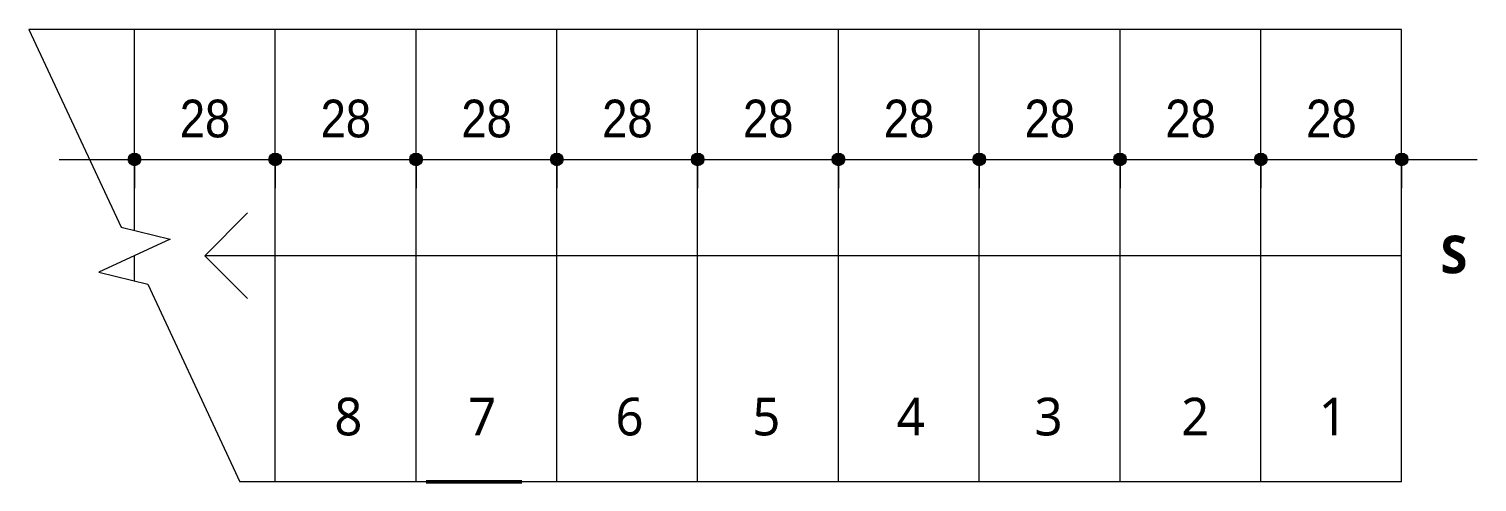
# Model space of a CAD drawing. Header units: centimetres. Extents: x -1139 to 26418, y -889 to 84390.
# Drawn here: x 21939.1 to 22227, y -329.8 to -239.7 of the extents above; entities that cross this region are included whole.
import ezdxf

# ---------------------------------------------------------------- set-up
doc = ezdxf.new("R2010")
doc.units = ezdxf.units.CM
doc.linetypes.add('Projeção', pattern=[0.396875, 0.238125, -0.15875])
doc.linetypes.add('Traço', pattern=[0.635, 0.3175, -0.3175])
for name, color, linetype, lineweight in [('A-ANNO-DIMS', 7, 'Continuous', 9), ('A-ANNO-DIMS-50', 7, 'Continuous', 9), ('G-ANNO-TEXT', 7, 'Continuous', 9), ('S-BEAM-HDLN', 7, 'Traço', 25), ('S-COLS', 7, 'Continuous', 9), ('S-STRS', 7, 'Continuous', 9), ('S-STRS-MBND', 7, 'Continuous', 18)]:
    doc.layers.add(name, color=color, linetype=linetype, lineweight=lineweight)
doc.layers.add('A-DETL', color=7, linetype='Continuous', lineweight=18, true_color=0x00a600)
doc.styles.add('Fira Sans_1', font='', dxfattribs={"width": 0.9, "height": 7.5})
doc.styles.add('Gadugi_3', font='gadugi.ttf', dxfattribs={"height": 7.5})
doc.styles.add('Gadugi_B', font='gadugib.ttf', dxfattribs={"height": 7.5})
doc.styles.get('Fira Sans_1').set_extended_font_data('Fira Sans')
doc.dimstyles.new('PED_R80_1_5mm_ACIMA_As_ESQ__R00_3', dxfattribs={"dimscale": 30.48, "dimtxt": 10.229846, "dimasz": 0.328084, "dimexe": 0.246063, "dimexo": 0.246063, "dimgap": 0.049213, "dimtad": 1, "dimdec": 1, "dimrnd": 0.5, "dimdsep": 46, "dimtxsty": 'Fira Sans_1', "dimblk1": 'DOTSMALL', "dimblk2": 'DOTSMALL', "dimsah": 1, "dimcen": 0.09, "dimdle": 0.492126, "dimazin": 0, "dimtfac": 1, "dimtdec": 4, "dimtix": 1, "dimtmove": 0, "dimatfit": 3, "dimfxl": 1, "dimtvp": 1, "dimtolj": 1, "dimtzin": 0, "dimarcsym": 2})

# ---------------------------------------------------------------- blocks, each defined once
blk = doc.blocks.new('DIMBLOCK368-PL402 - FORMA DA ESCADA BARR')
at = {"layer": 'A-ANNO-DIMS-50', "true_color": 0x000032}
h = blk.add_hatch(color=178, dxfattribs=at)
edge = h.paths.add_edge_path(flags=0)
edge.add_arc((21960.05, -265.61), 1.25, 0, 360)
h = blk.add_hatch(color=178, dxfattribs=at)
edge = h.paths.add_edge_path(flags=0)
edge.add_arc((21988.05, -265.61), 1.25, 0, 360)
at = {"layer": 'A-ANNO-DIMS-50', "color": 178, "true_color": 0x000032}
for p, q in [((21960.05, -271.34), (21960.05, -258.11)), ((21988.05, -271.34), (21988.05, -258.11)), ((21945.05, -265.61), (21988.05, -265.61)), ((21960.05, -265.61), (21960.05, -271.34)), ((21988.05, -265.61), (21988.05, -271.34))]:
    blk.add_line(p, q, dxfattribs=at)
for centre in [(21960.05, -265.61), (21988.05, -265.61)]:
    blk.add_circle(centre, 1.25, dxfattribs=at)
at = {"layer": 'A-ANNO-DIMS-50', "color": 0, "insert": (21969.06, -253.72), "char_height": 7.5, "width": 11.9611, "attachment_point": 1, "line_spacing_factor": 1.049215, "style": 'Fira Sans_1'}
blk.add_mtext('28', dxfattribs=at)
blk = doc.blocks.new('_DotSmall')
at = {"color": 0, "linetype": 'ByBlock', "const_width": 0.5}
blk.add_lwpolyline([(-0.0625, 0, 1), (0.0625, 0, 1)], format="xyb", close=True, dxfattribs=at)
blk = doc.blocks.new('DIMBLOCK369-PL402 - FORMA DA ESCADA BARR')
at = {"layer": 'A-ANNO-DIMS-50', "true_color": 0x000032}
h = blk.add_hatch(color=178, dxfattribs=at)
edge = h.paths.add_edge_path(flags=0)
edge.add_arc((21988.05, -265.61), 1.25, 0, 360)
h = blk.add_hatch(color=178, dxfattribs=at)
edge = h.paths.add_edge_path(flags=0)
edge.add_arc((22016.05, -265.61), 1.25, 0, 360)
at = {"layer": 'A-ANNO-DIMS-50', "color": 178, "true_color": 0x000032}
for p, q in [((21988.05, -271.34), (21988.05, -258.11)), ((22016.05, -271.34), (22016.05, -258.11)), ((21988.05, -265.61), (22016.05, -265.61)), ((21988.05, -265.61), (21988.05, -271.34)), ((22016.05, -265.61), (22016.05, -271.34))]:
    blk.add_line(p, q, dxfattribs=at)
for centre in [(21988.05, -265.61), (22016.05, -265.61)]:
    blk.add_circle(centre, 1.25, dxfattribs=at)
at = {"layer": 'A-ANNO-DIMS-50', "color": 0, "insert": (21997.06, -253.72), "char_height": 7.5, "width": 11.9611, "attachment_point": 1, "line_spacing_factor": 1.049215, "style": 'Fira Sans_1'}
blk.add_mtext('28', dxfattribs=at)
blk = doc.blocks.new('DIMBLOCK370-PL402 - FORMA DA ESCADA BARR')
at = {"layer": 'A-ANNO-DIMS-50', "true_color": 0x000032}
h = blk.add_hatch(color=178, dxfattribs=at)
edge = h.paths.add_edge_path(flags=0)
edge.add_arc((22016.05, -265.61), 1.25, 0, 360)
h = blk.add_hatch(color=178, dxfattribs=at)
edge = h.paths.add_edge_path(flags=0)
edge.add_arc((22044.05, -265.61), 1.25, 0, 360)
at = {"layer": 'A-ANNO-DIMS-50', "color": 178, "true_color": 0x000032}
for p, q in [((22016.05, -271.34), (22016.05, -258.11)), ((22044.05, -271.34), (22044.05, -258.11)), ((22016.05, -265.61), (22044.05, -265.61)), ((22016.05, -265.61), (22016.05, -271.34)), ((22044.05, -265.61), (22044.05, -271.34))]:
    blk.add_line(p, q, dxfattribs=at)
for centre in [(22016.05, -265.61), (22044.05, -265.61)]:
    blk.add_circle(centre, 1.25, dxfattribs=at)
at = {"layer": 'A-ANNO-DIMS-50', "color": 0, "insert": (22025.06, -253.72), "char_height": 7.5, "width": 11.9611, "attachment_point": 1, "line_spacing_factor": 1.049215, "style": 'Fira Sans_1'}
blk.add_mtext('28', dxfattribs=at)
blk = doc.blocks.new('DIMBLOCK371-PL402 - FORMA DA ESCADA BARR')
at = {"layer": 'A-ANNO-DIMS-50', "true_color": 0x000032}
h = blk.add_hatch(color=178, dxfattribs=at)
edge = h.paths.add_edge_path(flags=0)
edge.add_arc((22044.05, -265.61), 1.25, 0, 360)
h = blk.add_hatch(color=178, dxfattribs=at)
edge = h.paths.add_edge_path(flags=0)
edge.add_arc((22072.05, -265.61), 1.25, 0, 360)
at = {"layer": 'A-ANNO-DIMS-50', "color": 178, "true_color": 0x000032}
for p, q in [((22044.05, -271.34), (22044.05, -258.11)), ((22072.05, -271.34), (22072.05, -258.11)), ((22044.05, -265.61), (22072.05, -265.61)), ((22044.05, -265.61), (22044.05, -271.34)), ((22072.05, -265.61), (22072.05, -271.34))]:
    blk.add_line(p, q, dxfattribs=at)
for centre in [(22044.05, -265.61), (22072.05, -265.61)]:
    blk.add_circle(centre, 1.25, dxfattribs=at)
at = {"layer": 'A-ANNO-DIMS-50', "color": 0, "insert": (22053.06, -253.72), "char_height": 7.5, "width": 11.9611, "attachment_point": 1, "line_spacing_factor": 1.049215, "style": 'Fira Sans_1'}
blk.add_mtext('28', dxfattribs=at)
blk = doc.blocks.new('DIMBLOCK372-PL402 - FORMA DA ESCADA BARR')
at = {"layer": 'A-ANNO-DIMS-50', "true_color": 0x000032}
h = blk.add_hatch(color=178, dxfattribs=at)
edge = h.paths.add_edge_path(flags=0)
edge.add_arc((22072.05, -265.61), 1.25, 0, 360)
h = blk.add_hatch(color=178, dxfattribs=at)
edge = h.paths.add_edge_path(flags=0)
edge.add_arc((22100.05, -265.61), 1.25, 0, 360)
at = {"layer": 'A-ANNO-DIMS-50', "color": 178, "true_color": 0x000032}
for p, q in [((22072.05, -271.34), (22072.05, -258.11)), ((22100.05, -271.34), (22100.05, -258.11)), ((22072.05, -265.61), (22100.05, -265.61)), ((22072.05, -265.61), (22072.05, -271.34)), ((22100.05, -265.61), (22100.05, -271.34))]:
    blk.add_line(p, q, dxfattribs=at)
for centre in [(22072.05, -265.61), (22100.05, -265.61)]:
    blk.add_circle(centre, 1.25, dxfattribs=at)
at = {"layer": 'A-ANNO-DIMS-50', "color": 0, "insert": (22081.06, -253.72), "char_height": 7.5, "width": 11.9611, "attachment_point": 1, "line_spacing_factor": 1.049215, "style": 'Fira Sans_1'}
blk.add_mtext('28', dxfattribs=at)
blk = doc.blocks.new('DIMBLOCK373-PL402 - FORMA DA ESCADA BARR')
at = {"layer": 'A-ANNO-DIMS-50', "true_color": 0x000032}
h = blk.add_hatch(color=178, dxfattribs=at)
edge = h.paths.add_edge_path(flags=0)
edge.add_arc((22100.05, -265.61), 1.25, 0, 360)
h = blk.add_hatch(color=178, dxfattribs=at)
edge = h.paths.add_edge_path(flags=0)
edge.add_arc((22128.05, -265.61), 1.25, 0, 360)
at = {"layer": 'A-ANNO-DIMS-50', "color": 178, "true_color": 0x000032}
for p, q in [((22100.05, -271.34), (22100.05, -258.11)), ((22128.05, -271.34), (22128.05, -258.11)), ((22100.05, -265.61), (22128.05, -265.61)), ((22100.05, -265.61), (22100.05, -271.34)), ((22128.05, -265.61), (22128.05, -271.34))]:
    blk.add_line(p, q, dxfattribs=at)
for centre in [(22100.05, -265.61), (22128.05, -265.61)]:
    blk.add_circle(centre, 1.25, dxfattribs=at)
at = {"layer": 'A-ANNO-DIMS-50', "color": 0, "insert": (22109.06, -253.72), "char_height": 7.5, "width": 11.9611, "attachment_point": 1, "line_spacing_factor": 1.049215, "style": 'Fira Sans_1'}
blk.add_mtext('28', dxfattribs=at)
blk = doc.blocks.new('DIMBLOCK374-PL402 - FORMA DA ESCADA BARR')
at = {"layer": 'A-ANNO-DIMS-50', "true_color": 0x000032}
h = blk.add_hatch(color=178, dxfattribs=at)
edge = h.paths.add_edge_path(flags=0)
edge.add_arc((22128.05, -265.61), 1.25, 0, 360)
h = blk.add_hatch(color=178, dxfattribs=at)
edge = h.paths.add_edge_path(flags=0)
edge.add_arc((22156.05, -265.61), 1.25, 0, 360)
at = {"layer": 'A-ANNO-DIMS-50', "color": 178, "true_color": 0x000032}
for p, q in [((22128.05, -271.34), (22128.05, -258.11)), ((22156.05, -271.34), (22156.05, -258.11)), ((22128.05, -265.61), (22156.05, -265.61)), ((22128.05, -265.61), (22128.05, -271.34)), ((22156.05, -265.61), (22156.05, -271.34))]:
    blk.add_line(p, q, dxfattribs=at)
for centre in [(22128.05, -265.61), (22156.05, -265.61)]:
    blk.add_circle(centre, 1.25, dxfattribs=at)
at = {"layer": 'A-ANNO-DIMS-50', "color": 0, "insert": (22137.06, -253.72), "char_height": 7.5, "width": 11.9611, "attachment_point": 1, "line_spacing_factor": 1.049215, "style": 'Fira Sans_1'}
blk.add_mtext('28', dxfattribs=at)
blk = doc.blocks.new('DIMBLOCK375-PL402 - FORMA DA ESCADA BARR')
at = {"layer": 'A-ANNO-DIMS-50', "true_color": 0x000032}
h = blk.add_hatch(color=178, dxfattribs=at)
edge = h.paths.add_edge_path(flags=0)
edge.add_arc((22156.05, -265.61), 1.25, 0, 360)
h = blk.add_hatch(color=178, dxfattribs=at)
edge = h.paths.add_edge_path(flags=0)
edge.add_arc((22184.05, -265.61), 1.25, 0, 360)
at = {"layer": 'A-ANNO-DIMS-50', "color": 178, "true_color": 0x000032}
for p, q in [((22156.05, -271.34), (22156.05, -258.11)), ((22184.05, -271.34), (22184.05, -258.11)), ((22156.05, -265.61), (22184.05, -265.61)), ((22156.05, -265.61), (22156.05, -271.34)), ((22184.05, -265.61), (22184.05, -271.34))]:
    blk.add_line(p, q, dxfattribs=at)
for centre in [(22156.05, -265.61), (22184.05, -265.61)]:
    blk.add_circle(centre, 1.25, dxfattribs=at)
at = {"layer": 'A-ANNO-DIMS-50', "color": 0, "insert": (22165.06, -253.72), "char_height": 7.5, "width": 11.9611, "attachment_point": 1, "line_spacing_factor": 1.049215, "style": 'Fira Sans_1'}
blk.add_mtext('28', dxfattribs=at)
blk = doc.blocks.new('DIMBLOCK376-PL402 - FORMA DA ESCADA BARR')
at = {"layer": 'A-ANNO-DIMS-50', "true_color": 0x000032}
h = blk.add_hatch(color=178, dxfattribs=at)
edge = h.paths.add_edge_path(flags=0)
edge.add_arc((22184.05, -265.61), 1.25, 0, 360)
h = blk.add_hatch(color=178, dxfattribs=at)
edge = h.paths.add_edge_path(flags=0)
edge.add_arc((22212.05, -265.61), 1.25, 0, 360)
at = {"layer": 'A-ANNO-DIMS-50', "color": 178, "true_color": 0x000032}
for p, q in [((22184.05, -271.34), (22184.05, -258.11)), ((22212.05, -271.34), (22212.05, -258.11)), ((22184.05, -265.61), (22227.05, -265.61)), ((22184.05, -265.61), (22184.05, -271.34)), ((22212.05, -265.61), (22212.05, -271.34))]:
    blk.add_line(p, q, dxfattribs=at)
for centre in [(22184.05, -265.61), (22212.05, -265.61)]:
    blk.add_circle(centre, 1.25, dxfattribs=at)
at = {"layer": 'A-ANNO-DIMS-50', "color": 0, "insert": (22193.06, -253.72), "char_height": 7.5, "width": 11.9611, "attachment_point": 1, "line_spacing_factor": 1.049215, "style": 'Fira Sans_1'}
blk.add_mtext('28', dxfattribs=at)

msp = doc.modelspace()

# ---------------------------------------------------------------- linework, layer by layer
at = {"layer": 'A-DETL', "color": 7}
for p, q in [((21974.05, -284.75), (21982.53, -276.26)), ((22212.05, -284.75), (21974.05, -284.75)), ((21974.05, -284.75), (21982.53, -293.24))]:
    msp.add_line(p, q, dxfattribs=at)
at = {"layer": 'S-BEAM-HDLN', "linetype": 'Continuous'}
for p, q in [((22018.05, -239.75), (22018.05, -239.66)), ((22037.05, -239.75), (22037.05, -239.66))]:
    msp.add_line(p, q, dxfattribs=at)
at = {"layer": 'S-COLS', "color": 8, "lineweight": 50, "true_color": 0x808080}
for p, q in [((22037.05, -329.75), (22018.05, -329.75)), ((22018.05, -329.75), (22018.05, -329.77)), ((22037.05, -329.77), (22037.05, -329.75))]:
    msp.add_line(p, q, dxfattribs=at)
at = {"layer": 'S-STRS', "lineweight": 18}
for p, q in [((21960.05, -239.75), (21939.06, -239.75)), ((21988.05, -239.75), (21960.05, -239.75)), ((21960.05, -279.73), (21960.05, -239.75)), ((22016.05, -239.75), (21988.05, -239.75)), ((21988.05, -329.75), (21988.05, -239.75)), ((22044.05, -239.75), (22016.05, -239.75)), ((22016.05, -329.75), (22016.05, -239.75)), ((22072.05, -239.75), (22044.05, -239.75)), ((22044.05, -329.75), (22044.05, -239.75)), ((22100.05, -239.75), (22072.05, -239.75)), ((22072.05, -329.75), (22072.05, -239.75)), ((22128.05, -239.75), (22100.05, -239.75)), ((22100.05, -329.75), (22100.05, -239.75)), ((22156.05, -239.75), (22128.05, -239.75)), ((22128.05, -329.75), (22128.05, -239.75)), ((22184.05, -239.75), (22156.05, -239.75)), ((22156.05, -329.75), (22156.05, -239.75)), ((22212.05, -239.75), (22184.05, -239.75)), ((22184.05, -329.75), (22184.05, -239.75)), ((22212.05, -329.75), (22212.05, -239.75)), ((21960.05, -289.77), (21960.05, -284.75)), ((21988.05, -329.75), (21981.03, -329.75)), ((22016.05, -329.75), (21988.05, -329.75)), ((22018.05, -329.75), (22016.05, -329.75)), ((22044.05, -329.75), (22037.05, -329.75)), ((22072.05, -329.75), (22044.05, -329.75)), ((22100.05, -329.75), (22072.05, -329.75)), ((22128.05, -329.75), (22100.05, -329.75)), ((22156.05, -329.75), (22128.05, -329.75)), ((22184.05, -329.75), (22156.05, -329.75)), ((22212.05, -329.75), (22184.05, -329.75))]:
    msp.add_line(p, q, dxfattribs=at)
at = {"layer": 'S-STRS', "linetype": 'Projeção', "lineweight": 18}
for p, q in [((21960.05, -279.73), (21960.05, -239.75)), ((21988.05, -329.75), (21988.05, -239.75)), ((22016.05, -329.75), (22016.05, -239.75)), ((22044.05, -329.75), (22044.05, -239.75)), ((22072.05, -329.75), (22072.05, -239.75)), ((22100.05, -329.75), (22100.05, -239.75)), ((22128.05, -329.75), (22128.05, -239.75)), ((22156.05, -329.75), (22156.05, -239.75)), ((22184.05, -329.75), (22184.05, -239.75)), ((22212.05, -329.75), (22212.05, -239.75)), ((21960.05, -289.77), (21960.05, -284.75))]:
    msp.add_line(p, q, dxfattribs=at)
at = {"layer": 'S-STRS-MBND'}
for p, q in [((21939.06, -239.75), (21957.41, -279.09)), ((21957.41, -279.09), (21967.13, -281.45)), ((21967.13, -281.45), (21952.97, -288.05)), ((21952.97, -288.05), (21962.69, -290.41)), ((21962.69, -290.41), (21981.03, -329.75))]:
    msp.add_line(p, q, dxfattribs=at)

# ---------------------------------------------------------------- texts
at = {"layer": 'G-ANNO-TEXT', "char_height": 7.5, "attachment_point": 1}
for s, insert, width, style in [('\\fGadugi|b1|i0|c0|p34|;S', (22219.76, -280.76), 7.2152, 'Gadugi_B'), ('8', (21999.79, -313), 6.8143, 'Gadugi_3'), ('7', (22026.4, -313), 6.8143, 'Gadugi_3'), ('6', (22055.71, -313), 6.8143, 'Gadugi_3'), ('5', (22082.92, -313), 6.8143, 'Gadugi_3'), ('4', (22111.64, -313), 6.8143, 'Gadugi_3'), ('3', (22139.05, -313), 6.8143, 'Gadugi_3'), ('2', (22168.21, -313), 6.8143, 'Gadugi_3'), ('1', (22195.57, -313), 6.8143, 'Gadugi_3')]:
    msp.add_mtext(s, dxfattribs=dict(at, insert=insert, width=width, style=style))

# ---------------------------------------------------------------- dimensions: what is measured, and where the dimension line sits
at = {"layer": 'A-ANNO-DIMS', "color": 178, "true_color": 0x000032}
for base, p1, p2, picture, middle in [((21988.05, -265.61), (21960.05, -263.84), (21988.05, -263.84), 'DIMBLOCK368-PL402 - FORMA DA ESCADA BARR', (21974.05, -260.29)), ((22016.05, -265.61), (21988.05, -263.84), (22016.05, -263.84), 'DIMBLOCK369-PL402 - FORMA DA ESCADA BARR', (22002.05, -260.29)), ((22044.05, -265.61), (22016.05, -263.84), (22044.05, -263.84), 'DIMBLOCK370-PL402 - FORMA DA ESCADA BARR', (22030.05, -260.29)), ((22072.05, -265.61), (22044.05, -263.84), (22072.05, -263.84), 'DIMBLOCK371-PL402 - FORMA DA ESCADA BARR', (22058.05, -260.29)), ((22100.05, -265.61), (22072.05, -263.84), (22100.05, -263.84), 'DIMBLOCK372-PL402 - FORMA DA ESCADA BARR', (22086.05, -260.29)), ((22128.05, -265.61), (22100.05, -263.84), (22128.05, -263.84), 'DIMBLOCK373-PL402 - FORMA DA ESCADA BARR', (22114.05, -260.29)), ((22156.05, -265.61), (22128.05, -263.84), (22156.05, -263.84), 'DIMBLOCK374-PL402 - FORMA DA ESCADA BARR', (22142.05, -260.29)), ((22184.05, -265.61), (22156.05, -263.84), (22184.05, -263.84), 'DIMBLOCK375-PL402 - FORMA DA ESCADA BARR', (22170.05, -260.29)), ((22212.05, -265.61), (22184.05, -263.84), (22212.05, -263.84), 'DIMBLOCK376-PL402 - FORMA DA ESCADA BARR', (22198.05, -260.29))]:
    dim = msp.add_linear_dim(base=base, p1=p1, p2=p2, dimstyle='PED_R80_1_5mm_ACIMA_As_ESQ__R00_3', override={"dimpost": '<>', "dimfxl": 28}, dxfattribs=at)
    dim.commit()
    dim.dimension.update_dxf_attribs({"geometry": picture, "text_midpoint": middle})

doc.saveas('drawing.dxf')
